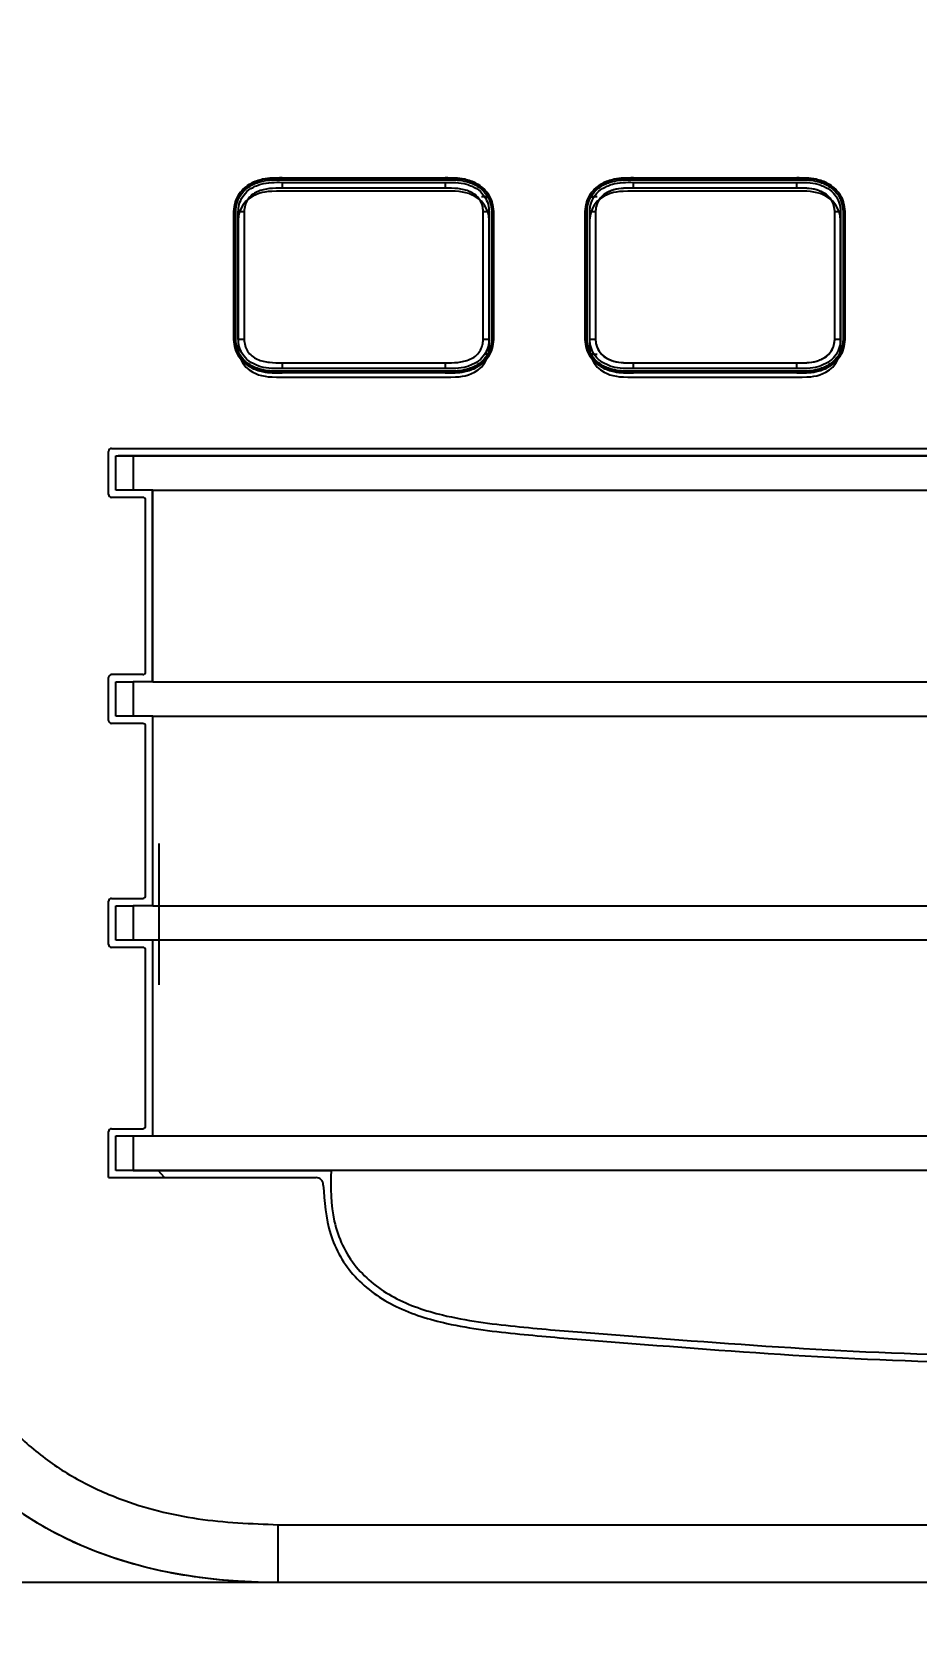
# Model space of a CAD drawing. Header units: millimetres. Extents: x 249 to 419, y 1050 to 1275.
# Drawn here: x 308.1 to 338.7, y 1099.3 to 1154.9 of the extents above; entities that cross this region are included whole.
import ezdxf

# ---------------------------------------------------------------- set-up
doc = ezdxf.new("R2010")
doc.units = ezdxf.units.MM
doc.header["$PDSIZE"] = -1
doc.dimstyles.new('ISO-25', dxfattribs={"dimtxt": 2.5, "dimasz": 2.5, "dimexe": 1.25, "dimexo": 0.625, "dimtad": 1, "dimtxsty": 'Standard', "dimcen": 2.5, "dimadec": 0, "dimazin": 0, "dimtfac": 1, "dimtmove": 0, "dimatfit": 3, "dimfxl": 1, "dimarcsym": 0})

# ---------------------------------------------------------------- blocks, each defined once
blk = doc.blocks.new('*D2')
at = {"color": 0, "lineweight": -2}
for p, q in [((321.189, 1240.741), (284.451, 1240.741)), ((286.451, 1236.661), (286.451, 1174.619)), ((286.451, 1105.446), (286.451, 1167.488)), ((321.189, 1101.366), (284.451, 1101.366))]:
    blk.add_line(p, q, dxfattribs=at)
at = {"color": 0}
for points in [[(287.131, 1236.661), (285.771, 1236.661), (286.451, 1240.741)], [(285.771, 1105.446), (287.131, 1105.446), (286.451, 1101.366)]]:
    blk.add_solid(points, dxfattribs=at)
at = {"layer": 'Defpoints', "color": 0}
for p in [(321.189, 1240.741), (286.451, 1101.366), (321.189, 1101.366)]:
    blk.add_point(p, dxfattribs=at)
at = {"color": 0, "insert": (286.451, 1171.053), "char_height": 3.5, "attachment_point": 5}
blk.add_mtext('139,37', dxfattribs=at)
blk = doc.blocks.new('*D6')
at = {"color": 0, "lineweight": -2}
for p, q in [((302.63, 1119.762), (302.63, 1050.39)), ((384.605, 1119.762), (384.605, 1050.39)), ((306.71, 1052.39), (380.525, 1052.39))]:
    blk.add_line(p, q, dxfattribs=at)
at = {"color": 0}
for points in [[(306.71, 1053.07), (306.71, 1051.71), (302.63, 1052.39)], [(380.525, 1051.71), (380.525, 1053.07), (384.605, 1052.39)]]:
    blk.add_solid(points, dxfattribs=at)
at = {"layer": 'Defpoints', "color": 0}
for p in [(302.63, 1119.762), (384.605, 1119.762), (384.605, 1052.39)]:
    blk.add_point(p, dxfattribs=at)
at = {"color": 0, "insert": (343.618, 1055.956), "char_height": 3.5, "attachment_point": 5}
blk.add_mtext('81,97', dxfattribs=at)

msp = doc.modelspace()

# ---------------------------------------------------------------- linework, layer by layer
at = {"color": 7, "linetype": 'Continuous', "lineweight": 25}
for p, q in [((316.747, 1149.885), (322.386, 1149.885)), ((316.748, 1149.825), (322.386, 1149.825)), ((328.884, 1149.885), (334.523, 1149.885)), ((328.884, 1149.825), (334.522, 1149.825)), ((316.747, 1149.735), (322.386, 1149.735)), ((322.385, 1149.535), (316.748, 1149.535)), ((328.887, 1149.735), (334.526, 1149.735)), ((334.525, 1149.535), (328.888, 1149.535)), ((315.086, 1144.31), (315.086, 1148.725)), ((315.146, 1144.311), (315.146, 1148.724)), ((315.236, 1144.312), (315.236, 1148.724)), ((315.436, 1148.722), (315.436, 1144.314)), ((323.845, 1149.235), (323.635, 1149.235)), ((323.698, 1144.314), (323.698, 1148.722)), ((323.738, 1149.235), (323.845, 1149.235)), ((323.898, 1148.724), (323.898, 1144.312)), ((323.988, 1148.724), (323.988, 1144.311)), ((324.048, 1148.725), (324.048, 1144.31)), ((327.222, 1144.31), (327.222, 1148.725)), ((327.282, 1144.311), (327.282, 1148.724)), ((327.376, 1144.312), (327.376, 1148.724)), ((327.425, 1149.235), (327.535, 1149.235)), ((327.635, 1149.235), (327.425, 1149.235)), ((327.576, 1148.722), (327.576, 1144.314)), ((335.838, 1144.314), (335.838, 1148.722)), ((336.038, 1148.724), (336.038, 1144.312)), ((336.125, 1148.724), (336.125, 1144.311)), ((336.185, 1148.725), (336.185, 1144.31)), ((323.845, 1143.8), (323.738, 1143.8)), ((327.535, 1143.8), (327.425, 1143.8)), ((327.425, 1143.8), (327.635, 1143.8)), ((322.386, 1143.3), (316.747, 1143.3)), ((316.748, 1143.5), (322.385, 1143.5)), ((322.386, 1143.21), (316.748, 1143.21)), ((334.522, 1143.21), (328.884, 1143.21)), ((334.526, 1143.3), (328.887, 1143.3)), ((328.888, 1143.5), (334.525, 1143.5)), ((322.386, 1143.15), (316.747, 1143.15)), ((334.523, 1143.15), (328.884, 1143.15)), ((310.758, 1138.954), (310.758, 1140.443)), ((310.858, 1140.543), (376.377, 1140.543)), ((311.008, 1139.104), (311.008, 1140.293)), ((311.008, 1140.293), (311.608, 1140.293)), ((311.608, 1140.293), (311.608, 1139.104)), ((311.608, 1140.293), (375.627, 1140.293)), ((311.934, 1138.854), (310.858, 1138.854)), ((311.608, 1139.104), (311.008, 1139.104)), ((312.284, 1139.104), (311.608, 1139.104)), ((312.034, 1132.832), (312.034, 1138.754)), ((312.271, 1132.482), (312.271, 1139.104)), ((312.284, 1132.482), (312.284, 1139.104)), ((312.284, 1139.104), (374.951, 1139.104)), ((310.758, 1131.143), (310.758, 1132.632)), ((311.934, 1132.732), (310.858, 1132.732)), ((311.008, 1131.293), (311.008, 1132.482)), ((311.008, 1132.482), (311.608, 1132.482)), ((311.608, 1132.482), (311.608, 1131.293)), ((312.284, 1132.482), (311.608, 1132.482)), ((312.284, 1132.482), (374.951, 1132.482)), ((311.934, 1131.043), (310.858, 1131.043)), ((311.608, 1131.293), (311.008, 1131.293)), ((312.284, 1131.293), (311.608, 1131.293)), ((312.034, 1125.099), (312.034, 1130.943)), ((312.284, 1124.749), (312.284, 1131.293)), ((312.284, 1131.293), (374.951, 1131.293)), ((310.758, 1123.409), (310.758, 1124.899)), ((310.858, 1124.999), (311.934, 1124.999)), ((311.008, 1123.559), (311.008, 1124.749)), ((311.008, 1124.749), (311.608, 1124.749)), ((311.608, 1124.749), (311.608, 1123.559)), ((312.284, 1124.749), (311.608, 1124.749)), ((312.284, 1124.749), (374.951, 1124.749)), ((311.934, 1123.309), (310.858, 1123.309)), ((311.608, 1123.559), (311.008, 1123.559)), ((312.284, 1123.559), (311.608, 1123.559)), ((312.034, 1117.143), (312.034, 1123.209)), ((312.284, 1116.793), (312.284, 1123.559)), ((374.951, 1123.559), (312.284, 1123.559)), ((310.858, 1117.043), (311.934, 1117.043)), ((310.758, 1115.354), (310.758, 1116.943)), ((311.008, 1115.604), (311.008, 1116.793)), ((311.008, 1116.793), (311.608, 1116.793)), ((311.608, 1116.793), (311.608, 1115.604)), ((311.608, 1116.793), (312.284, 1116.793)), ((312.284, 1116.793), (374.951, 1116.793)), ((310.758, 1115.354), (317.923, 1115.354)), ((311.608, 1115.604), (311.008, 1115.604)), ((311.608, 1115.604), (318.441, 1115.604)), ((312.686, 1115.354), (312.474, 1115.604)), ((368.794, 1115.604), (318.441, 1115.604)), ((316.618, 1103.366), (370.618, 1103.366)), ((316.618, 1101.366), (316.618, 1103.366)), ((370.618, 1101.366), (316.618, 1101.366))]:
    msp.add_line(p, q, dxfattribs=at)
at = {"color": 7, "linetype": 'Continuous'}
for p, q in [((322.386, 1149.435), (316.747, 1149.435)), ((334.523, 1149.435), (328.884, 1149.435)), ((334.525, 1149.535), (328.888, 1149.535)), ((327.576, 1148.722), (327.576, 1144.314)), ((335.838, 1144.314), (335.838, 1148.722)), ((315.236, 1148.424), (315.236, 1144.012)), ((323.898, 1144.012), (323.898, 1148.424)), ((327.372, 1148.424), (327.372, 1144.012)), ((336.035, 1144.012), (336.035, 1148.424)), ((328.888, 1143.5), (334.525, 1143.5)), ((316.747, 1143), (322.386, 1143)), ((328.884, 1143), (334.523, 1143)), ((376.147, 1140.293), (311.088, 1140.293)), ((312.497, 1126.9), (312.497, 1122.017)), ((318.441, 1115.604), (311.008, 1115.604)), ((370.618, 1101.366), (316.618, 1101.366))]:
    msp.add_line(p, q, dxfattribs=at)
at = {"color": 7, "linetype": 'Continuous', "flags": 128}
for points in [[(316.747, 1149.435), (316.556, 1149.431), (316.397, 1149.424), (316.263, 1149.414), (316.151, 1149.4), (316.056, 1149.382), (315.946, 1149.35), (315.843, 1149.309), (315.737, 1149.257), (315.615, 1149.18), (315.498, 1149.08), (315.396, 1148.952), (315.332, 1148.839), (315.282, 1148.712), (315.249, 1148.573), (315.236, 1148.424)], [(323.898, 1148.424), (323.884, 1148.573), (323.852, 1148.712), (323.802, 1148.839), (323.738, 1148.952), (323.635, 1149.08), (323.519, 1149.18), (323.396, 1149.257), (323.295, 1149.306), (323.197, 1149.346), (323.094, 1149.378), (322.975, 1149.401), (322.864, 1149.415), (322.732, 1149.425), (322.574, 1149.431), (322.386, 1149.435)], [(328.884, 1149.435), (328.693, 1149.431), (328.533, 1149.424), (328.4, 1149.414), (328.288, 1149.4), (328.192, 1149.382), (328.082, 1149.35), (327.98, 1149.309), (327.874, 1149.257), (327.751, 1149.18), (327.635, 1149.08), (327.532, 1148.952), (327.468, 1148.839), (327.419, 1148.712), (327.386, 1148.573), (327.372, 1148.424)], [(328.888, 1149.535), (328.714, 1149.532), (328.541, 1149.524), (328.368, 1149.509), (328.197, 1149.475), (328.033, 1149.411), (327.905, 1149.341), (327.791, 1149.25), (327.699, 1149.137), (327.633, 1149.007), (327.591, 1148.867), (327.576, 1148.722)], [(336.035, 1148.424), (336.021, 1148.573), (335.988, 1148.712), (335.938, 1148.839), (335.875, 1148.952), (335.772, 1149.08), (335.655, 1149.18), (335.533, 1149.257), (335.432, 1149.306), (335.334, 1149.346), (335.231, 1149.378), (335.111, 1149.401), (335, 1149.415), (334.868, 1149.425), (334.711, 1149.431), (334.523, 1149.435)], [(335.838, 1148.722), (335.822, 1148.867), (335.781, 1149.007), (335.714, 1149.137), (335.622, 1149.25), (335.508, 1149.341), (335.381, 1149.411), (335.217, 1149.475), (335.046, 1149.509), (334.873, 1149.524), (334.699, 1149.532), (334.525, 1149.535)], [(327.576, 1144.314), (327.591, 1144.169), (327.633, 1144.028), (327.699, 1143.898), (327.791, 1143.785), (327.905, 1143.694), (328.033, 1143.624), (328.197, 1143.56), (328.368, 1143.526), (328.541, 1143.511), (328.714, 1143.503), (328.888, 1143.5)], [(334.525, 1143.5), (334.699, 1143.503), (334.873, 1143.511), (335.046, 1143.526), (335.217, 1143.56), (335.38, 1143.624), (335.508, 1143.694), (335.622, 1143.785), (335.714, 1143.898), (335.781, 1144.028), (335.822, 1144.168), (335.838, 1144.314)], [(315.236, 1144.012), (315.249, 1143.862), (315.282, 1143.723), (315.332, 1143.597), (315.396, 1143.483), (315.498, 1143.355), (315.615, 1143.255), (315.737, 1143.179), (315.838, 1143.129), (315.936, 1143.089), (316.04, 1143.058), (316.159, 1143.034), (316.27, 1143.02), (316.402, 1143.011), (316.559, 1143.004), (316.747, 1143)], [(322.386, 1143), (322.577, 1143.004), (322.737, 1143.011), (322.87, 1143.021), (322.982, 1143.035), (323.078, 1143.054), (323.188, 1143.085), (323.291, 1143.127), (323.396, 1143.179), (323.519, 1143.255), (323.635, 1143.355), (323.738, 1143.483), (323.802, 1143.597), (323.852, 1143.723), (323.884, 1143.862), (323.898, 1144.012)], [(327.372, 1144.012), (327.386, 1143.862), (327.419, 1143.723), (327.468, 1143.597), (327.532, 1143.483), (327.635, 1143.355), (327.751, 1143.255), (327.874, 1143.179), (327.975, 1143.129), (328.073, 1143.089), (328.176, 1143.058), (328.295, 1143.034), (328.407, 1143.02), (328.538, 1143.011), (328.696, 1143.004), (328.884, 1143)], [(334.523, 1143), (334.714, 1143.004), (334.874, 1143.011), (335.007, 1143.021), (335.119, 1143.035), (335.215, 1143.054), (335.325, 1143.085), (335.427, 1143.127), (335.533, 1143.179), (335.655, 1143.255), (335.772, 1143.355), (335.875, 1143.483), (335.938, 1143.597), (335.988, 1143.723), (336.021, 1143.862), (336.035, 1144.012)], [(316.618, 1101.366), (315.92, 1101.377), (315.234, 1101.41), (314.56, 1101.465), (313.897, 1101.542), (313.247, 1101.642), (312.611, 1101.764), (312.023, 1101.9), (311.449, 1102.056), (310.888, 1102.232), (310.34, 1102.429), (309.808, 1102.646), (309.29, 1102.884), (308.787, 1103.143), (308.301, 1103.423), (307.83, 1103.723)]]:
    msp.add_lwpolyline(points, dxfattribs=at)
at = {"color": 7, "linetype": 'Continuous', "lineweight": 25}
for centre, radius, start, end in [((310.858, 1140.443), 0.1, 90, 180), ((310.858, 1138.954), 0.1, 180, 270), ((311.934, 1138.754), 0.1, 0, 90), ((310.858, 1132.632), 0.1, 90, 180), ((311.934, 1132.832), 0.1, 270, 0), ((310.858, 1131.143), 0.1, 180, 270), ((311.934, 1130.943), 0.1, 0, 90), ((310.858, 1124.899), 0.1, 90, 180), ((311.934, 1125.099), 0.1, 270, 0), ((310.858, 1123.409), 0.1, 180, 270), ((311.934, 1123.209), 0.1, 0, 90), ((310.858, 1116.943), 0.1, 90, 180), ((311.934, 1117.143), 0.1, 270, 0), ((317.923, 1115.104), 0.25, 359.0478, 90)]:
    msp.add_arc(centre, radius, start, end, dxfattribs=at)
for points, knots in [([(315.086, 1148.725), (315.097, 1148.837), (315.118, 1149.051), (315.253, 1149.336), (315.445, 1149.545), (315.713, 1149.731), (316.149, 1149.885), (316.522, 1149.885), (316.747, 1149.885)], [0, 0, 0, 0, 0.146461, 0.280963, 0.404358, 0.514804, 0.706535, 1, 1, 1, 1]), ([(316.747, 1149.885), (316.522, 1149.885), (316.149, 1149.885), (315.713, 1149.731), (315.445, 1149.545), (315.253, 1149.336), (315.118, 1149.051), (315.097, 1148.837), (315.086, 1148.725)], [0, 0, 0, 0, 0.2934646, 0.4851959, 0.5956416, 0.7190367, 0.8535393, 1, 1, 1, 1]), ([(315.146, 1148.724), (315.156, 1148.831), (315.176, 1149.033), (315.304, 1149.303), (315.486, 1149.5), (315.741, 1149.678), (316.164, 1149.826), (316.526, 1149.825), (316.748, 1149.825)], [0, 0, 0, 0, 0.145028, 0.277042, 0.398625, 0.508127, 0.699086, 1, 1, 1, 1]), ([(322.386, 1149.885), (322.612, 1149.885), (322.984, 1149.885), (323.421, 1149.731), (323.689, 1149.545), (323.88, 1149.336), (324.016, 1149.051), (324.037, 1148.837), (324.048, 1148.725)], [0, 0, 0, 0, 0.293465, 0.485196, 0.595642, 0.719037, 0.853539, 1, 1, 1, 1]), ([(324.048, 1148.725), (324.037, 1148.837), (324.016, 1149.051), (323.88, 1149.336), (323.689, 1149.545), (323.421, 1149.731), (322.984, 1149.885), (322.612, 1149.885), (322.386, 1149.885)], [0, 0, 0, 0, 0.146461, 0.280963, 0.404358, 0.514804, 0.706535, 1, 1, 1, 1]), ([(322.386, 1149.825), (322.607, 1149.825), (322.97, 1149.826), (323.393, 1149.678), (323.648, 1149.5), (323.829, 1149.303), (323.957, 1149.033), (323.977, 1148.831), (323.988, 1148.724)], [0, 0, 0, 0, 0.300914, 0.491873, 0.601375, 0.722958, 0.854972, 1, 1, 1, 1]), ([(327.222, 1148.725), (327.233, 1148.837), (327.254, 1149.051), (327.39, 1149.336), (327.582, 1149.545), (327.849, 1149.731), (328.286, 1149.885), (328.658, 1149.885), (328.884, 1149.885)], [0, 0, 0, 0, 0.146461, 0.280963, 0.404358, 0.514804, 0.706535, 1, 1, 1, 1]), ([(328.884, 1149.885), (328.658, 1149.885), (328.286, 1149.885), (327.849, 1149.731), (327.582, 1149.545), (327.39, 1149.336), (327.254, 1149.051), (327.233, 1148.837), (327.222, 1148.725)], [0, 0, 0, 0, 0.293465, 0.485196, 0.595642, 0.719037, 0.853539, 1, 1, 1, 1]), ([(327.282, 1148.724), (327.293, 1148.831), (327.313, 1149.033), (327.441, 1149.303), (327.623, 1149.5), (327.877, 1149.678), (328.301, 1149.826), (328.663, 1149.825), (328.884, 1149.825)], [0, 0, 0, 0, 0.145028, 0.277042, 0.398625, 0.508127, 0.699086, 1, 1, 1, 1]), ([(334.522, 1149.825), (334.744, 1149.825), (335.106, 1149.826), (335.53, 1149.678), (335.784, 1149.5), (335.966, 1149.303), (336.094, 1149.033), (336.114, 1148.831), (336.125, 1148.724)], [0, 0, 0, 0, 0.300914, 0.491873, 0.601375, 0.722958, 0.854972, 1, 1, 1, 1]), ([(334.523, 1149.885), (334.748, 1149.885), (335.121, 1149.885), (335.557, 1149.731), (335.825, 1149.545), (336.017, 1149.336), (336.152, 1149.051), (336.174, 1148.837), (336.185, 1148.725)], [0, 0, 0, 0, 0.293465, 0.485196, 0.595642, 0.719037, 0.853539, 1, 1, 1, 1]), ([(336.185, 1148.725), (336.174, 1148.837), (336.152, 1149.051), (336.017, 1149.336), (335.825, 1149.545), (335.557, 1149.731), (335.121, 1149.885), (334.748, 1149.885), (334.523, 1149.885)], [0, 0, 0, 0, 0.146461, 0.280963, 0.404358, 0.514804, 0.706535, 1, 1, 1, 1]), ([(315.236, 1148.724), (315.236, 1148.724), (315.237, 1148.784), (315.253, 1148.942), (315.339, 1149.189), (315.532, 1149.44), (315.78, 1149.588), (316.18, 1149.74), (316.5, 1149.737), (316.747, 1149.735)], [0, 0, 0, 0, 0.0000292, 0.0881312, 0.2301928, 0.3769639, 0.5408205, 0.6443391, 1, 1, 1, 1]), ([(316.748, 1149.535), (316.603, 1149.534), (316.314, 1149.534), (315.953, 1149.455), (315.699, 1149.308), (315.55, 1149.143), (315.457, 1148.941), (315.443, 1148.795), (315.436, 1148.722)], [0, 0, 0, 0, 0.249148, 0.498442, 0.623769, 0.749038, 0.874475, 1, 1, 1, 1]), ([(316.747, 1149.735), (316.747, 1149.733), (316.747, 1149.728), (316.747, 1149.694), (316.748, 1149.643), (316.748, 1149.595), (316.748, 1149.558), (316.748, 1149.544), (316.748, 1149.535)], [0, 0, 0, 0, 0.214645, 0.42929, 0.643937, 0.858587, 0.914684, 1, 1, 1, 1]), ([(322.386, 1149.735), (322.386, 1149.733), (322.386, 1149.728), (322.386, 1149.694), (322.386, 1149.643), (322.386, 1149.595), (322.385, 1149.558), (322.385, 1149.544), (322.385, 1149.535)], [0, 0, 0, 0, 0.214645, 0.42929, 0.643937, 0.858587, 0.914684, 1, 1, 1, 1]), ([(323.698, 1148.722), (323.691, 1148.796), (323.678, 1148.942), (323.582, 1149.144), (323.434, 1149.308), (323.18, 1149.455), (322.819, 1149.534), (322.53, 1149.534), (322.385, 1149.535)], [0, 0, 0, 0, 0.1275606, 0.2514584, 0.376644, 0.5018872, 0.7510141, 1, 1, 1, 1]), ([(322.386, 1149.735), (322.386, 1149.735), (322.63, 1149.732), (322.954, 1149.74), (323.354, 1149.588), (323.602, 1149.44), (323.793, 1149.189), (323.883, 1148.942), (323.894, 1148.784), (323.898, 1148.724)], [0, 0, 0, 0, 0.000029, 0.355661, 0.45918, 0.623036, 0.769807, 0.911869, 1, 1, 1, 1]), ([(327.376, 1148.724), (327.376, 1148.724), (327.377, 1148.784), (327.393, 1148.942), (327.479, 1149.189), (327.672, 1149.44), (327.92, 1149.588), (328.32, 1149.74), (328.64, 1149.737), (328.887, 1149.735)], [0, 0, 0, 0, 0.000029, 0.088131, 0.230193, 0.376964, 0.54082, 0.644339, 1, 1, 1, 1]), ([(328.888, 1149.535), (328.658, 1149.539), (328.367, 1149.544), (328.012, 1149.409), (327.81, 1149.291), (327.658, 1149.09), (327.588, 1148.895), (327.579, 1148.77), (327.576, 1148.722)], [0, 0, 0, 0, 0.3895448, 0.4914875, 0.6502499, 0.7839823, 0.9171522, 1, 1, 1, 1]), ([(328.888, 1149.535), (328.888, 1149.544), (328.888, 1149.558), (328.888, 1149.595), (328.888, 1149.643), (328.887, 1149.694), (328.887, 1149.728), (328.887, 1149.733), (328.887, 1149.735)], [0, 0, 0, 0, 0.0853161, 0.1414133, 0.3560631, 0.5707097, 0.7853548, 1, 1, 1, 1]), ([(334.525, 1149.535), (334.525, 1149.544), (334.525, 1149.558), (334.526, 1149.595), (334.526, 1149.643), (334.526, 1149.694), (334.526, 1149.728), (334.526, 1149.733), (334.526, 1149.735)], [0, 0, 0, 0, 0.085316, 0.141413, 0.356063, 0.57071, 0.785355, 1, 1, 1, 1]), ([(335.838, 1148.722), (335.835, 1148.77), (335.826, 1148.895), (335.756, 1149.09), (335.603, 1149.291), (335.401, 1149.409), (335.047, 1149.544), (334.756, 1149.539), (334.525, 1149.535)], [0, 0, 0, 0, 0.082848, 0.216018, 0.34975, 0.508512, 0.610455, 1, 1, 1, 1]), ([(334.526, 1149.735), (334.526, 1149.735), (334.77, 1149.732), (335.094, 1149.74), (335.494, 1149.588), (335.742, 1149.44), (335.933, 1149.189), (336.023, 1148.942), (336.034, 1148.784), (336.038, 1148.724)], [0, 0, 0, 0, 0.000029, 0.355661, 0.45918, 0.623036, 0.769807, 0.911869, 1, 1, 1, 1]), ([(315.236, 1148.724), (315.238, 1148.724), (315.242, 1148.724), (315.277, 1148.723), (315.327, 1148.723), (315.378, 1148.722), (315.414, 1148.722), (315.429, 1148.722), (315.436, 1148.722)], [0, 0, 0, 0, 0.214636, 0.429271, 0.643911, 0.858559, 0.936887, 1, 1, 1, 1]), ([(323.698, 1148.722), (323.705, 1148.722), (323.719, 1148.722), (323.756, 1148.722), (323.806, 1148.723), (323.857, 1148.723), (323.891, 1148.724), (323.896, 1148.724), (323.898, 1148.724)], [0, 0, 0, 0, 0.063113, 0.141441, 0.356089, 0.570729, 0.785364, 1, 1, 1, 1]), ([(327.376, 1148.724), (327.378, 1148.724), (327.382, 1148.724), (327.417, 1148.723), (327.467, 1148.723), (327.518, 1148.722), (327.554, 1148.722), (327.569, 1148.722), (327.576, 1148.722)], [0, 0, 0, 0, 0.214636, 0.429271, 0.643911, 0.858559, 0.936887, 1, 1, 1, 1]), ([(335.838, 1148.722), (335.845, 1148.722), (335.859, 1148.722), (335.896, 1148.722), (335.946, 1148.723), (335.997, 1148.723), (336.031, 1148.724), (336.036, 1148.724), (336.038, 1148.724)], [0, 0, 0, 0, 0.063113, 0.141441, 0.356089, 0.570729, 0.785364, 1, 1, 1, 1]), ([(316.747, 1143.15), (316.522, 1143.15), (316.149, 1143.15), (315.713, 1143.304), (315.445, 1143.491), (315.253, 1143.7), (315.118, 1143.984), (315.097, 1144.198), (315.086, 1144.31)], [0, 0, 0, 0, 0.293465, 0.485196, 0.595642, 0.719037, 0.853539, 1, 1, 1, 1]), ([(315.086, 1144.31), (315.097, 1144.198), (315.118, 1143.984), (315.253, 1143.7), (315.445, 1143.491), (315.713, 1143.304), (316.149, 1143.15), (316.522, 1143.15), (316.747, 1143.15)], [0, 0, 0, 0, 0.146461, 0.280963, 0.404358, 0.514804, 0.706535, 1, 1, 1, 1]), ([(316.748, 1143.21), (316.526, 1143.21), (316.164, 1143.209), (315.741, 1143.358), (315.486, 1143.535), (315.304, 1143.733), (315.176, 1144.002), (315.156, 1144.205), (315.146, 1144.311)], [0, 0, 0, 0, 0.300914, 0.491873, 0.601375, 0.722958, 0.854972, 1, 1, 1, 1]), ([(315.236, 1144.312), (315.238, 1144.312), (315.242, 1144.312), (315.277, 1144.312), (315.327, 1144.312), (315.378, 1144.313), (315.414, 1144.313), (315.429, 1144.313), (315.436, 1144.314)], [0, 0, 0, 0, 0.214636, 0.429271, 0.643911, 0.858559, 0.936887, 1, 1, 1, 1]), ([(316.747, 1143.3), (316.747, 1143.3), (316.504, 1143.303), (316.18, 1143.295), (315.78, 1143.447), (315.531, 1143.595), (315.34, 1143.847), (315.251, 1144.094), (315.24, 1144.251), (315.236, 1144.312)], [0, 0, 0, 0, 0.000029, 0.355661, 0.45918, 0.623036, 0.769807, 0.911869, 1, 1, 1, 1]), ([(315.436, 1144.314), (315.443, 1144.241), (315.457, 1144.095), (315.55, 1143.892), (315.699, 1143.728), (315.953, 1143.58), (316.314, 1143.502), (316.603, 1143.501), (316.748, 1143.5)], [0, 0, 0, 0, 0.125439, 0.250902, 0.376181, 0.501518, 0.750832, 1, 1, 1, 1]), ([(322.385, 1143.5), (322.529, 1143.501), (322.817, 1143.502), (323.177, 1143.579), (323.432, 1143.725), (323.582, 1143.89), (323.677, 1144.093), (323.691, 1144.24), (323.698, 1144.314)], [0, 0, 0, 0, 0.2466529, 0.4959402, 0.6217664, 0.7475222, 0.8733193, 1, 1, 1, 1]), ([(323.898, 1144.312), (323.898, 1144.312), (323.897, 1144.251), (323.881, 1144.094), (323.794, 1143.847), (323.602, 1143.595), (323.354, 1143.447), (322.953, 1143.295), (322.634, 1143.298), (322.386, 1143.3)], [0, 0, 0, 0, 0.000029, 0.088131, 0.230193, 0.376964, 0.54082, 0.644339, 1, 1, 1, 1]), ([(323.988, 1144.311), (323.977, 1144.205), (323.957, 1144.002), (323.829, 1143.733), (323.648, 1143.535), (323.393, 1143.358), (322.97, 1143.209), (322.607, 1143.21), (322.386, 1143.21)], [0, 0, 0, 0, 0.145028, 0.277042, 0.398625, 0.508127, 0.699086, 1, 1, 1, 1]), ([(324.048, 1144.31), (324.037, 1144.198), (324.016, 1143.984), (323.88, 1143.7), (323.689, 1143.491), (323.421, 1143.304), (322.984, 1143.15), (322.612, 1143.15), (322.386, 1143.15)], [0, 0, 0, 0, 0.146461, 0.280963, 0.404358, 0.514804, 0.706535, 1, 1, 1, 1]), ([(322.386, 1143.15), (322.612, 1143.15), (322.984, 1143.15), (323.421, 1143.304), (323.689, 1143.491), (323.88, 1143.7), (324.016, 1143.984), (324.037, 1144.198), (324.048, 1144.31)], [0, 0, 0, 0, 0.293465, 0.485196, 0.595642, 0.719037, 0.853539, 1, 1, 1, 1]), ([(323.698, 1144.314), (323.705, 1144.313), (323.719, 1144.313), (323.756, 1144.313), (323.806, 1144.312), (323.857, 1144.312), (323.891, 1144.312), (323.896, 1144.312), (323.898, 1144.312)], [0, 0, 0, 0, 0.063113, 0.141441, 0.356089, 0.570729, 0.785364, 1, 1, 1, 1]), ([(328.884, 1143.15), (328.658, 1143.15), (328.286, 1143.15), (327.849, 1143.304), (327.582, 1143.491), (327.39, 1143.7), (327.254, 1143.984), (327.233, 1144.198), (327.222, 1144.31)], [0, 0, 0, 0, 0.293465, 0.485196, 0.595642, 0.719037, 0.853539, 1, 1, 1, 1]), ([(327.222, 1144.31), (327.233, 1144.198), (327.254, 1143.984), (327.39, 1143.7), (327.582, 1143.491), (327.849, 1143.304), (328.286, 1143.15), (328.658, 1143.15), (328.884, 1143.15)], [0, 0, 0, 0, 0.1464607, 0.2809633, 0.4043584, 0.5148041, 0.7065354, 1, 1, 1, 1]), ([(328.884, 1143.21), (328.663, 1143.21), (328.301, 1143.209), (327.877, 1143.358), (327.623, 1143.535), (327.441, 1143.733), (327.313, 1144.002), (327.293, 1144.205), (327.282, 1144.311)], [0, 0, 0, 0, 0.300914, 0.491873, 0.601375, 0.722958, 0.854972, 1, 1, 1, 1]), ([(327.376, 1144.312), (327.378, 1144.312), (327.382, 1144.312), (327.417, 1144.312), (327.467, 1144.312), (327.518, 1144.313), (327.554, 1144.313), (327.569, 1144.313), (327.576, 1144.314)], [0, 0, 0, 0, 0.214636, 0.429271, 0.643911, 0.858559, 0.936887, 1, 1, 1, 1]), ([(328.887, 1143.3), (328.887, 1143.3), (328.644, 1143.303), (328.32, 1143.295), (327.92, 1143.447), (327.671, 1143.595), (327.48, 1143.847), (327.391, 1144.094), (327.38, 1144.251), (327.376, 1144.312)], [0, 0, 0, 0, 0.000029, 0.355661, 0.45918, 0.623036, 0.769807, 0.911869, 1, 1, 1, 1]), ([(327.576, 1144.314), (327.579, 1144.265), (327.588, 1144.14), (327.658, 1143.945), (327.81, 1143.744), (328.012, 1143.627), (328.367, 1143.492), (328.658, 1143.497), (328.888, 1143.5)], [0, 0, 0, 0, 0.082848, 0.216018, 0.34975, 0.508512, 0.610455, 1, 1, 1, 1]), ([(336.125, 1144.311), (336.114, 1144.205), (336.094, 1144.002), (335.966, 1143.733), (335.784, 1143.535), (335.53, 1143.358), (335.106, 1143.209), (334.744, 1143.21), (334.522, 1143.21)], [0, 0, 0, 0, 0.145028, 0.277042, 0.398625, 0.508127, 0.699086, 1, 1, 1, 1]), ([(336.185, 1144.31), (336.174, 1144.198), (336.152, 1143.984), (336.017, 1143.7), (335.825, 1143.491), (335.557, 1143.304), (335.121, 1143.15), (334.748, 1143.15), (334.523, 1143.15)], [0, 0, 0, 0, 0.146461, 0.280963, 0.404358, 0.514804, 0.706535, 1, 1, 1, 1]), ([(334.523, 1143.15), (334.748, 1143.15), (335.121, 1143.15), (335.557, 1143.304), (335.825, 1143.491), (336.017, 1143.7), (336.152, 1143.984), (336.174, 1144.198), (336.185, 1144.31)], [0, 0, 0, 0, 0.293465, 0.485196, 0.595642, 0.719037, 0.853539, 1, 1, 1, 1]), ([(334.525, 1143.5), (334.756, 1143.497), (335.047, 1143.492), (335.401, 1143.627), (335.603, 1143.744), (335.756, 1143.945), (335.826, 1144.14), (335.835, 1144.265), (335.838, 1144.314)], [0, 0, 0, 0, 0.389545, 0.491488, 0.65025, 0.783982, 0.917152, 1, 1, 1, 1]), ([(336.038, 1144.312), (336.038, 1144.312), (336.037, 1144.251), (336.021, 1144.094), (335.934, 1143.847), (335.742, 1143.595), (335.494, 1143.447), (335.093, 1143.295), (334.774, 1143.298), (334.526, 1143.3)], [0, 0, 0, 0, 0.000029, 0.088131, 0.230193, 0.376964, 0.54082, 0.644339, 1, 1, 1, 1]), ([(335.838, 1144.314), (335.845, 1144.313), (335.859, 1144.313), (335.896, 1144.313), (335.946, 1144.312), (335.997, 1144.312), (336.031, 1144.312), (336.036, 1144.312), (336.038, 1144.312)], [0, 0, 0, 0, 0.063113, 0.141441, 0.356089, 0.570729, 0.785364, 1, 1, 1, 1]), ([(316.748, 1143.5), (316.748, 1143.492), (316.748, 1143.477), (316.748, 1143.44), (316.748, 1143.392), (316.747, 1143.342), (316.747, 1143.307), (316.747, 1143.303), (316.747, 1143.3)], [0, 0, 0, 0, 0.085316, 0.141413, 0.356063, 0.57071, 0.785355, 1, 1, 1, 1]), ([(322.385, 1143.5), (322.385, 1143.492), (322.385, 1143.477), (322.386, 1143.44), (322.386, 1143.392), (322.386, 1143.342), (322.386, 1143.307), (322.386, 1143.303), (322.386, 1143.3)], [0, 0, 0, 0, 0.085316, 0.141413, 0.356063, 0.57071, 0.785355, 1, 1, 1, 1]), ([(328.887, 1143.3), (328.887, 1143.303), (328.887, 1143.307), (328.887, 1143.342), (328.888, 1143.392), (328.888, 1143.44), (328.888, 1143.477), (328.888, 1143.492), (328.888, 1143.5)], [0, 0, 0, 0, 0.214645, 0.42929, 0.643937, 0.858587, 0.914684, 1, 1, 1, 1]), ([(334.526, 1143.3), (334.526, 1143.303), (334.526, 1143.307), (334.526, 1143.342), (334.526, 1143.392), (334.526, 1143.44), (334.525, 1143.477), (334.525, 1143.492), (334.525, 1143.5)], [0, 0, 0, 0, 0.214645, 0.42929, 0.643937, 0.858587, 0.914684, 1, 1, 1, 1]), ([(318.441, 1115.604), (318.432, 1115.013), (318.415, 1113.833), (319.192, 1112.203), (320.605, 1111.115), (322.522, 1110.485), (324.773, 1110.206), (327.212, 1110), (331.106, 1109.704), (336.52, 1109.295), (341.169, 1109.201), (343.517, 1109.154)], [0, 0, 0, 0, 0.062223, 0.124077, 0.183406, 0.246488, 0.336176, 0.423655, 0.506437, 0.750719, 1, 1, 1, 1]), ([(316.618, 1101.366), (316.618, 1101.366), (315.587, 1101.366), (313.49, 1101.508), (310.818, 1102.172), (308.664, 1103.151), (307.032, 1104.238), (305.589, 1105.624), (304.467, 1107.199), (303.648, 1108.886), (303.064, 1110.715), (302.694, 1112.754), (302.652, 1114.216), (302.63, 1114.953)], [0, 0, 0, 0, 0.000003, 0.139829, 0.28381, 0.370589, 0.459524, 0.548418, 0.640376, 0.720264, 0.801824, 0.900096, 1, 1, 1, 1]), ([(304.63, 1114.953), (304.649, 1114.304), (304.685, 1113.007), (305.089, 1110.739), (305.885, 1108.66), (307.107, 1106.949), (308.285, 1105.806), (309.651, 1104.903), (311.486, 1104.069), (313.831, 1103.474), (315.688, 1103.402), (316.618, 1103.366)], [0, 0, 0, 0, 0.102503, 0.204887, 0.363095, 0.449296, 0.535482, 0.621087, 0.706788, 0.85318, 1, 1, 1, 1]), ([(318.173, 1115.1), (318.212, 1114.526), (318.291, 1113.383), (319.19, 1111.832), (320.679, 1110.804), (322.657, 1110.207), (324.922, 1109.94), (327.348, 1109.741), (331.204, 1109.444), (336.574, 1109.042), (341.187, 1108.95), (343.518, 1108.904)], [0, 0, 0, 0, 0.060706, 0.120947, 0.183565, 0.248902, 0.33934, 0.426236, 0.508383, 0.751528, 1, 1, 1, 1])]:
    msp.add_open_spline(points, degree=3, knots=knots, dxfattribs=at)

# ---------------------------------------------------------------- dimensions: what is measured, and where the dimension line sits
for p1, p2, distance, picture, middle in [((321.1893, 1240.7405), (321.1893, 1101.3659), -34.7384, '*D2', (286.4509, 1171.0532)), ((302.6304, 1119.7624), (384.605, 1119.7624), -67.3719, '*D6', (343.6177, 1055.9561))]:
    dim = msp.add_aligned_dim(p1=p1, p2=p2, distance=distance, dimstyle='ISO-25', override={"dimtxt": 3.5, "dimasz": 4.08, "dimexe": 2, "dimexo": 0, "dimgap": 1.524, "dimtih": 1, "dimtoh": 1, "dimzin": 0, "dimadec": 2, "dimtzin": 0})
    dim.commit()
    dim.dimension.update_dxf_attribs({"geometry": picture, "text_midpoint": middle})

doc.saveas('drawing.dxf')
